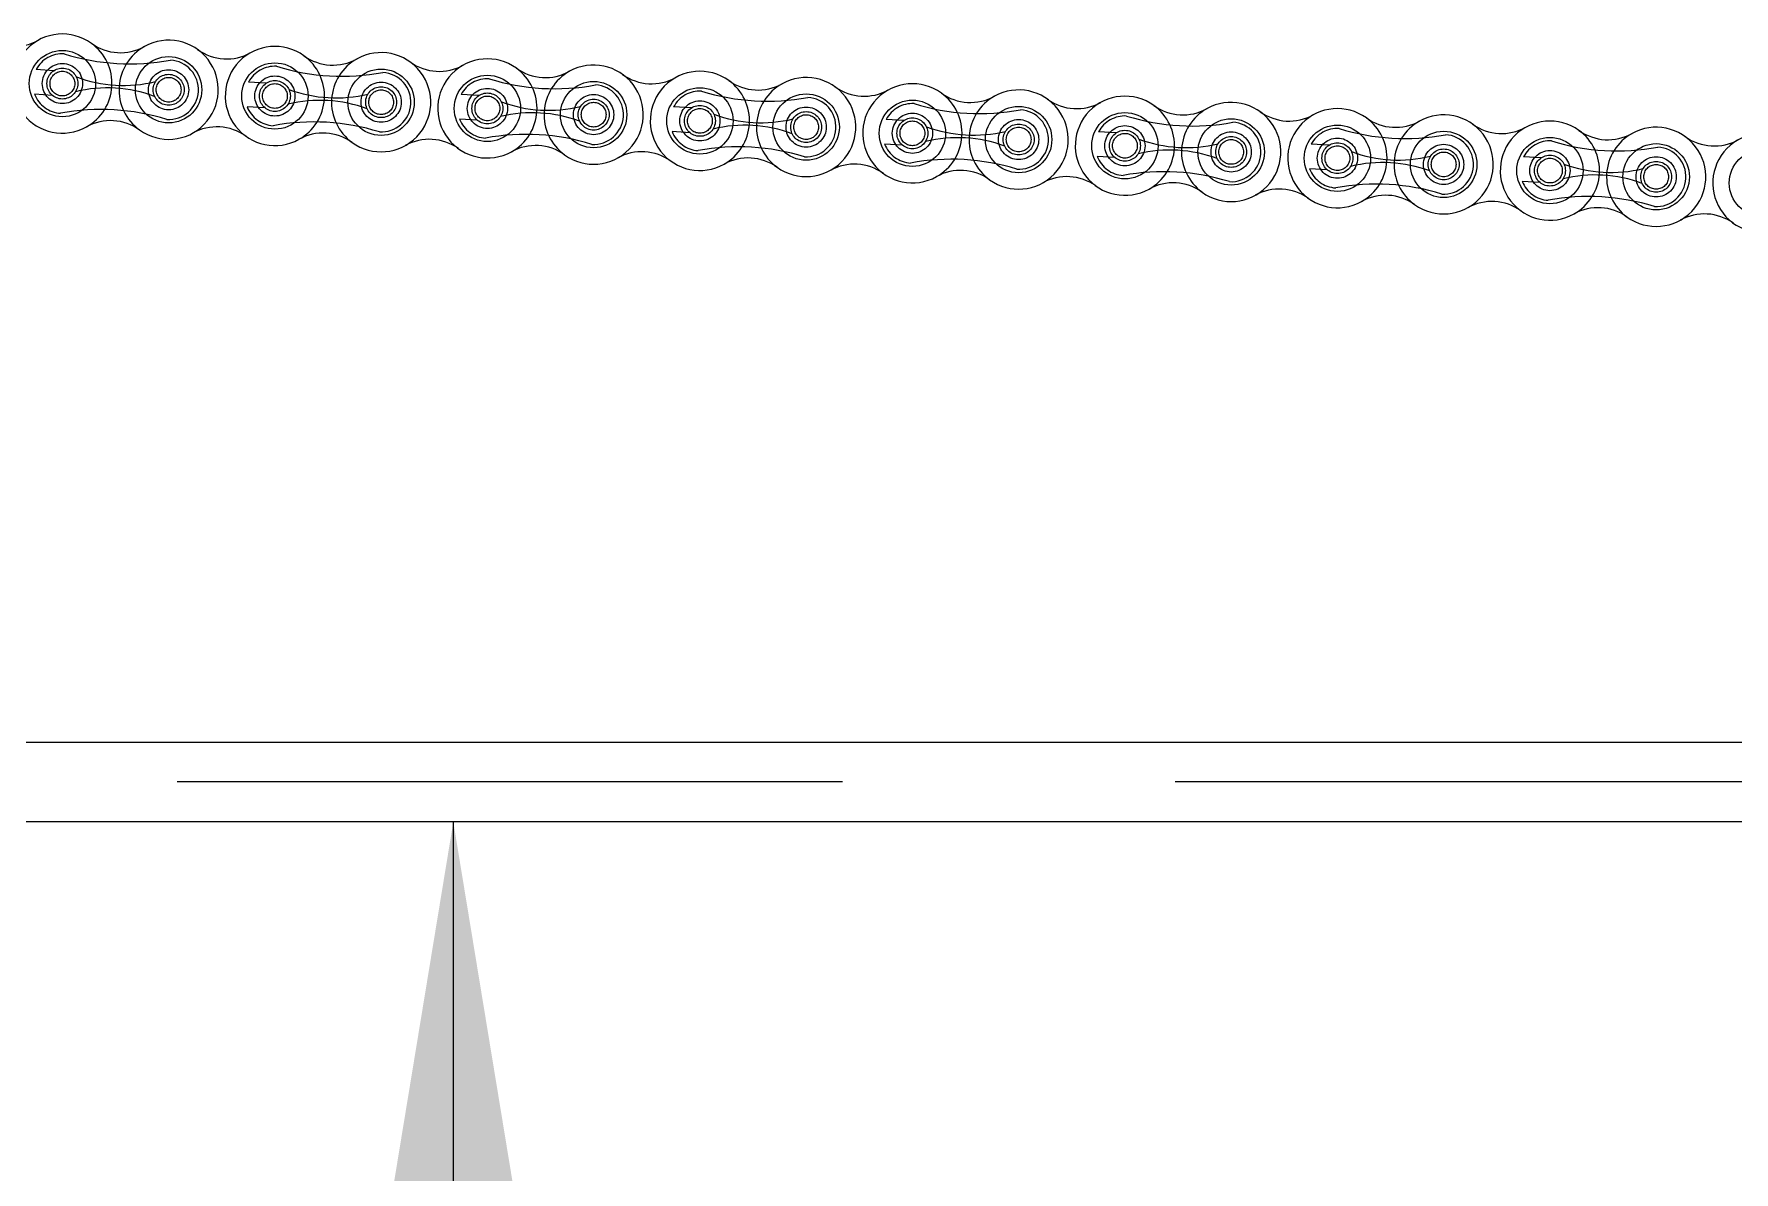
# Model space of a CAD drawing. Header units: metres. Extents: x 0 to 21025, y 0 to 14850.
# Drawn here: x 6086.9 to 6289.7, y 13000.9 to 13136.8 of the extents above; entities that cross this region are included whole.
import ezdxf

# ---------------------------------------------------------------- set-up
doc = ezdxf.new("R2010")
doc.units = ezdxf.units.M
doc.header["$LTSCALE"] = 25
doc.linetypes.add('HIDDEN2', pattern=[4.7625, 3.175, -1.5875])
for name, color, linetype in [('SDM', 7, 'Continuous'), ('SL4', 4, 'Continuous'), ('ST1', 7, 'HIDDEN2')]:
    doc.layers.add(name, color=color, linetype=linetype)
doc.styles.add('ROMANS', font='ROMANS.SHX')
doc.dimstyles.new('25___1-25', dxfattribs={"dimscale": 25, "dimtxt": 2.5, "dimasz": 2, "dimexe": 1.5, "dimexo": 1, "dimgap": 0.5, "dimtad": 1, "dimzin": 12, "dimtxsty": 'ROMANS', "dimcen": 0, "dimclrd": 256, "dimclre": 256, "dimclrt": 3, "dimazin": 3, "dimtfac": 1, "dimtmove": 0, "dimatfit": 0, "dimfxl": 1, "dimlwd": -1, "dimlwe": -1, "dimarcsym": 0})

msp = doc.modelspace()

# ---------------------------------------------------------------- linework, layer by layer
at = {"layer": 'SL4'}
for p, q in [((5588.014, 13052.206), (6490.514, 13052.206)), ((6490.514, 13042.681), (5685.277, 13042.681))]:
    msp.add_line(p, q, dxfattribs=at)
at = {"layer": 'ST1'}
for p, q in [((6089.229, 13132.374), (6087.109, 13132.499)), ((6114.586, 13130.889), (6112.465, 13131.014)), ((6089.056, 13129.427), (6086.936, 13129.552)), ((6139.942, 13129.404), (6137.822, 13129.529)), ((6114.413, 13127.942), (6112.293, 13128.067)), ((6139.77, 13126.457), (6137.649, 13126.582)), ((6165.299, 13127.919), (6163.178, 13128.044)), ((6190.655, 13126.434), (6188.535, 13126.559)), ((6165.126, 13124.972), (6163.006, 13125.097)), ((6216.012, 13124.949), (6213.892, 13125.074)), ((6190.483, 13123.488), (6188.362, 13123.612)), ((6241.368, 13123.464), (6239.248, 13123.589)), ((6215.839, 13122.003), (6213.719, 13122.127)), ((6241.196, 13120.518), (6239.075, 13120.642)), ((6266.725, 13121.979), (6264.605, 13122.104)), ((6266.552, 13119.033), (6264.432, 13119.157)), ((5540.514, 13052.206), (6540.514, 13052.206)), ((6540.514, 13047.444), (5540.514, 13047.444))]:
    msp.add_line(p, q, dxfattribs=at)
for centre, radius in [((6090.248, 13130.836), 3.96), ((6090.248, 13130.836), 2.399), ((6090.248, 13130.836), 1.845), ((6102.926, 13130.094), 3.96), ((6102.926, 13130.094), 2.399), ((6115.604, 13129.351), 3.96), ((6128.283, 13128.609), 3.96), ((6090.248, 13130.836), 1.476), ((6102.926, 13130.094), 1.845), ((6102.926, 13130.094), 1.476), ((6115.604, 13129.351), 2.399), ((6115.604, 13129.351), 1.845), ((6115.604, 13129.351), 1.476), ((6128.283, 13128.609), 2.399), ((6128.283, 13128.609), 1.845), ((6140.961, 13127.866), 3.96), ((6153.639, 13127.124), 3.96), ((6128.283, 13128.609), 1.476), ((6140.961, 13127.866), 2.398), ((6140.961, 13127.866), 1.845), ((6140.961, 13127.866), 1.476), ((6153.639, 13127.124), 2.399), ((6153.639, 13127.124), 1.845), ((6153.639, 13127.124), 1.476), ((6166.317, 13126.381), 3.96), ((6166.317, 13126.381), 2.398), ((6178.996, 13125.639), 3.96), ((6191.674, 13124.896), 3.96), ((6166.317, 13126.381), 1.845), ((6166.317, 13126.381), 1.476), ((6178.996, 13125.639), 2.398), ((6178.996, 13125.639), 1.845), ((6178.996, 13125.639), 1.476), ((6191.674, 13124.896), 2.398), ((6191.674, 13124.896), 1.845), ((6191.674, 13124.896), 1.476), ((6204.352, 13124.154), 3.96), ((6204.352, 13124.154), 2.398), ((6217.031, 13123.411), 3.96), ((6229.709, 13122.669), 3.96), ((6204.352, 13124.154), 1.845), ((6204.352, 13124.154), 1.476), ((6217.031, 13123.411), 2.399), ((6217.031, 13123.411), 1.845), ((6217.031, 13123.411), 1.476), ((6229.709, 13122.669), 2.398), ((6229.709, 13122.669), 1.845), ((6242.387, 13121.926), 3.96), ((6242.387, 13121.926), 2.398), ((6255.065, 13121.184), 3.96), ((6267.744, 13120.441), 3.96), ((6229.709, 13122.669), 1.476), ((6242.387, 13121.926), 1.845), ((6242.387, 13121.926), 1.476), ((6255.065, 13121.184), 2.399), ((6255.065, 13121.184), 1.845), ((6255.065, 13121.184), 1.476), ((6267.744, 13120.441), 2.399), ((6267.744, 13120.441), 1.845), ((6280.422, 13119.699), 3.96), ((6293.1, 13118.956), 3.96), ((6267.744, 13120.441), 1.476), ((6280.422, 13119.699), 2.399), ((6280.422, 13119.699), 1.845), ((6280.422, 13119.699), 1.476)]:
    msp.add_circle(centre, radius, dxfattribs=at)
for centre, radius, start, end in [((6090.248, 13130.836), 5.92, 54.21502, 299.08164), ((6084.493, 13141.184), 5.92, 234.21502, 299.08164), ((6090.248, 13130.836), 5.92, 299.08158, 54.21509), ((6097.171, 13140.441), 5.92, 234.21502, 299.08164), ((6102.926, 13130.094), 5.92, 119.08158, 234.21509), ((6102.926, 13130.094), 5.92, 234.21502, 119.08164), ((6109.849, 13139.699), 5.92, 234.21502, 299.08164), ((6115.604, 13129.351), 5.92, 54.21502, 299.08164), ((6128.283, 13128.609), 5.92, 234.21502, 119.08164), ((6090.248, 13130.836), 3.552, 86.64833, 152.09497), ((6098.288, 13159.512), 26.322, 252.68848, 280.60819), ((6102.926, 13130.094), 3.552, 266.64833, 86.64833), ((6115.604, 13129.351), 3.552, 86.64833, 152.09497), ((6123.645, 13158.027), 26.322, 252.68848, 280.60819), ((6115.604, 13129.351), 5.92, 299.08158, 54.21509), ((6122.528, 13138.956), 5.92, 234.21502, 299.08164), ((6128.283, 13128.609), 5.92, 119.08158, 234.21509), ((6135.206, 13138.214), 5.92, 234.21502, 299.08164), ((6140.961, 13127.866), 5.92, 54.21502, 299.08164), ((6140.961, 13127.866), 5.92, 299.08158, 54.21509), ((6147.884, 13137.471), 5.92, 234.21502, 299.08164), ((6153.639, 13127.124), 5.92, 234.21502, 119.08164), ((6097.543, 13146.789), 16.175, 249.64134, 283.65533), ((6128.283, 13128.609), 3.552, 266.64833, 86.64833), ((6140.961, 13127.866), 3.552, 86.64833, 152.09497), ((6149.001, 13156.542), 26.322, 252.68848, 280.60819), ((6153.639, 13127.124), 5.92, 119.08158, 234.21509), ((6153.639, 13127.124), 3.552, 266.64833, 86.64833), ((6160.563, 13136.729), 5.92, 234.21502, 299.08164), ((6166.317, 13126.381), 5.92, 54.21502, 299.08164), ((6166.317, 13126.381), 5.92, 299.08158, 54.21509), ((6173.241, 13135.986), 5.92, 234.21502, 299.08164), ((6178.996, 13125.639), 5.92, 119.08158, 234.21509), ((6178.996, 13125.639), 5.92, 234.21502, 119.08164), ((6185.919, 13135.244), 5.92, 234.21502, 299.08164), ((6191.674, 13124.896), 5.92, 54.21502, 299.08164), ((6090.248, 13130.836), 3.552, 201.2017, 266.64833), ((6095.631, 13114.141), 16.175, 69.64134, 103.65533), ((6120.987, 13112.656), 16.175, 69.64134, 103.65533), ((6122.9, 13145.304), 16.175, 249.64134, 283.65533), ((6148.256, 13143.819), 16.175, 249.64134, 283.65533), ((6166.317, 13126.381), 3.552, 86.64833, 152.09497), ((6174.358, 13155.057), 26.322, 252.68848, 280.60819), ((6178.996, 13125.639), 3.552, 266.64833, 86.64833), ((6191.674, 13124.896), 3.552, 86.64833, 152.09497), ((6199.714, 13153.572), 26.322, 252.68848, 280.60819), ((6191.674, 13124.896), 5.92, 299.08158, 54.21509), ((6198.597, 13134.501), 5.92, 234.21502, 299.08164), ((6204.352, 13124.154), 5.92, 119.08158, 234.21509), ((6204.352, 13124.154), 5.92, 234.21502, 119.08164), ((6211.276, 13133.759), 5.92, 234.21502, 299.08164), ((6217.031, 13123.411), 5.92, 54.21502, 299.08164), ((6229.709, 13122.669), 5.92, 234.21502, 119.08164), ((6094.886, 13101.418), 26.322, 72.68848, 100.60819), ((6096.003, 13120.489), 5.92, 54.21502, 119.08164), ((6115.604, 13129.351), 3.552, 201.2017, 266.64833), ((6140.961, 13127.866), 3.552, 201.2017, 266.64833), ((6146.344, 13111.171), 16.175, 69.64134, 103.65533), ((6173.613, 13142.334), 16.175, 249.64134, 283.65533), ((6204.352, 13124.154), 3.552, 266.64833, 86.64833), ((6217.031, 13123.411), 3.552, 86.64833, 152.09497), ((6225.071, 13152.087), 26.322, 252.68848, 280.60819), ((6217.031, 13123.411), 5.92, 299.08158, 54.21509), ((6223.954, 13133.016), 5.92, 234.21502, 299.08164), ((6229.709, 13122.669), 5.92, 119.08158, 234.21509), ((6236.632, 13132.274), 5.92, 234.21502, 299.08164), ((6242.387, 13121.926), 5.92, 54.21502, 299.08164), ((6242.387, 13121.926), 5.92, 299.08158, 54.21509), ((6249.31, 13131.531), 5.92, 234.21502, 299.08164), ((6255.065, 13121.184), 5.92, 119.08158, 234.21509), ((6255.065, 13121.184), 5.92, 234.21502, 119.08164), ((6267.744, 13120.441), 5.92, 54.21502, 299.08164), ((6108.681, 13119.746), 5.92, 54.21502, 119.08164), ((6120.242, 13099.933), 26.322, 72.68848, 100.60819), ((6121.359, 13119.004), 5.92, 54.21502, 119.08164), ((6145.599, 13098.448), 26.322, 72.68848, 100.60819), ((6166.317, 13126.381), 3.552, 201.2017, 266.64833), ((6171.701, 13109.686), 16.175, 69.64134, 103.65533), ((6197.057, 13108.201), 16.175, 69.64134, 103.65533), ((6198.969, 13140.849), 16.175, 249.64134, 283.65533), ((6229.709, 13122.669), 3.552, 266.64833, 86.64833), ((6242.387, 13121.926), 3.552, 86.64833, 152.09497), ((6250.427, 13150.602), 26.322, 252.68848, 280.60819), ((6255.065, 13121.184), 3.552, 266.64833, 86.64833), ((6261.989, 13130.789), 5.92, 234.21502, 299.08164), ((6267.744, 13120.441), 5.92, 299.08158, 54.21509), ((6274.667, 13130.046), 5.92, 234.21502, 299.08164), ((6280.422, 13119.699), 5.92, 119.08158, 234.21509), ((6280.422, 13119.699), 5.92, 234.21502, 119.08164), ((6287.345, 13129.304), 5.92, 234.21502, 299.08164), ((6293.1, 13118.956), 5.92, 54.21502, 299.08164), ((6134.038, 13118.261), 5.92, 54.21502, 119.08164), ((6146.716, 13117.519), 5.92, 54.21502, 119.08164), ((6159.394, 13116.776), 5.92, 54.21502, 119.08164), ((6170.955, 13096.963), 26.322, 72.68848, 100.60819), ((6191.674, 13124.896), 3.552, 201.2017, 266.64833), ((6222.414, 13106.716), 16.175, 69.64134, 103.65533), ((6224.326, 13139.364), 16.175, 249.64134, 283.65533), ((6249.682, 13137.879), 16.175, 249.64134, 283.65533), ((6267.744, 13120.441), 3.552, 86.64833, 152.09497), ((6275.784, 13149.117), 26.322, 252.68848, 280.60819), ((6280.422, 13119.699), 3.552, 266.64833, 86.64833), ((6172.072, 13116.034), 5.92, 54.21502, 119.08164), ((6184.751, 13115.291), 5.92, 54.21502, 119.08164), ((6196.312, 13095.478), 26.322, 72.68848, 100.60819), ((6197.429, 13114.549), 5.92, 54.21502, 119.08164), ((6217.031, 13123.411), 3.552, 201.2017, 266.64833), ((6221.669, 13093.993), 26.322, 72.68848, 100.60819), ((6242.387, 13121.926), 3.552, 201.2017, 266.64833), ((6247.77, 13105.231), 16.175, 69.64134, 103.65533), ((6275.039, 13136.394), 16.175, 249.64134, 283.65533), ((6210.107, 13113.806), 5.92, 54.21502, 119.08164), ((6222.785, 13113.064), 5.92, 54.21502, 119.08164), ((6235.464, 13112.321), 5.92, 54.21502, 119.08164), ((6247.025, 13092.508), 26.322, 72.68848, 100.60819), ((6267.744, 13120.441), 3.552, 201.2017, 266.64833), ((6273.127, 13103.746), 16.175, 69.64134, 103.65533), ((6248.142, 13111.579), 5.92, 54.21502, 119.08164), ((6260.82, 13110.836), 5.92, 54.21502, 119.08164), ((6272.382, 13091.023), 26.322, 72.68848, 100.60819), ((6273.498, 13110.094), 5.92, 54.21502, 119.08164), ((6286.177, 13109.351), 5.92, 54.21502, 119.08164)]:
    msp.add_arc(centre, radius, start, end, dxfattribs=at)

# ---------------------------------------------------------------- leaders
at = {"layer": 'SDM'}
msp.add_leader([(6136.895, 13042.681), (6136.895, 12844.91), (6355.312, 12844.91)], dimstyle='25___1-25', override={"dimgap": 0.5, "dimtad": 0}, dxfattribs=at)

doc.saveas('drawing.dxf')
